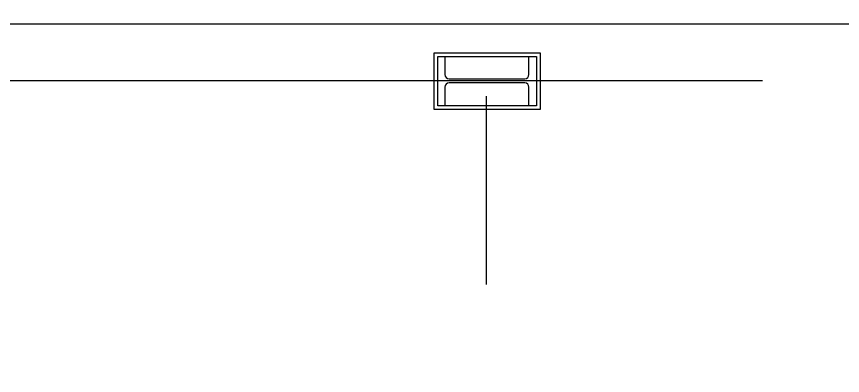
# Model space of a CAD drawing. Header units: millimetres. Extents: x 2148 to 2681, y 758 to 986.
# Drawn here: x 2599.171 to 2601.953, y 949.975 to 951.186 of the extents above; entities that cross this region are included whole.
import ezdxf

# ---------------------------------------------------------------- set-up
doc = ezdxf.new("R2010")
doc.units = ezdxf.units.MM
doc.linetypes.add('CENTER2', pattern=[28.575, 19.05, -3.175, 3.175, -3.175])
for name, color, linetype in [('COLUMN', 7, 'Continuous'), ('DR', 7, 'Continuous'), ('S-COLS', 6, 'Continuous'), ('S_GRID LINES', 252, 'Continuous')]:
    doc.layers.add(name, color=color, linetype=linetype)

msp = doc.modelspace()

# ---------------------------------------------------------------- linework, layer by layer
at = {"layer": 'COLUMN', "color": 4, "lineweight": -3, "ltscale": 0.05, "elevation": 0}
msp.add_lwpolyline([(2600.5777387, 951.063301), (2600.9347292, 951.063301), (2600.9347292, 950.871821), (2600.5777387, 950.871821)], close=True, dxfattribs=at)
at = {"layer": 'COLUMN', "color": 2, "lineweight": -3, "ltscale": 0.05, "elevation": 0}
msp.add_lwpolyline([(2600.5902387, 951.050801), (2600.9222292, 951.050801), (2600.9222292, 950.884321), (2600.5902387, 950.884321)], close=True, dxfattribs=at)
at = {"layer": 'DR', "ltscale": 10}
msp.add_line((2598.7618229, 951.1609359, 0), (2603.663657, 951.1609359, 0), dxfattribs=at)
at = {"layer": 'S-COLS', "ltscale": 0.5, "elevation": 0}
msp.add_lwpolyline([(2600.9222292, 950.971811), (2600.9222292, 950.884321), (2600.8972082, 950.884321), (2600.8972082, 950.947903, 0.414213562), (2600.8826667, 950.9624445), (2600.6283012, 950.9624445, 0.414213562), (2600.6137597, 950.947903), (2600.6137597, 950.884321), (2600.5902387, 950.884321), (2600.5902387, 951.050801), (2600.6137597, 951.050801), (2600.6137597, 950.990719, 0.414213562), (2600.6283012, 950.9761775), (2600.8826667, 950.9761775, 0.414213562), (2600.8972082, 950.990719), (2600.8972082, 951.050801), (2600.9222292, 951.050801), (2600.9222292, 950.971811)], format="xyb", dxfattribs=at)
at = {"layer": 'S_GRID LINES', "linetype": 'CENTER2', "ltscale": 0.2}
for p, q in [((2600.754194, 922.9776771), (2600.754194, 979.8917928)), ((2630.258657, 950.969311), (2595.7518229, 950.969311))]:
    msp.add_line(p, q, dxfattribs=at)

doc.saveas('drawing.dxf')
